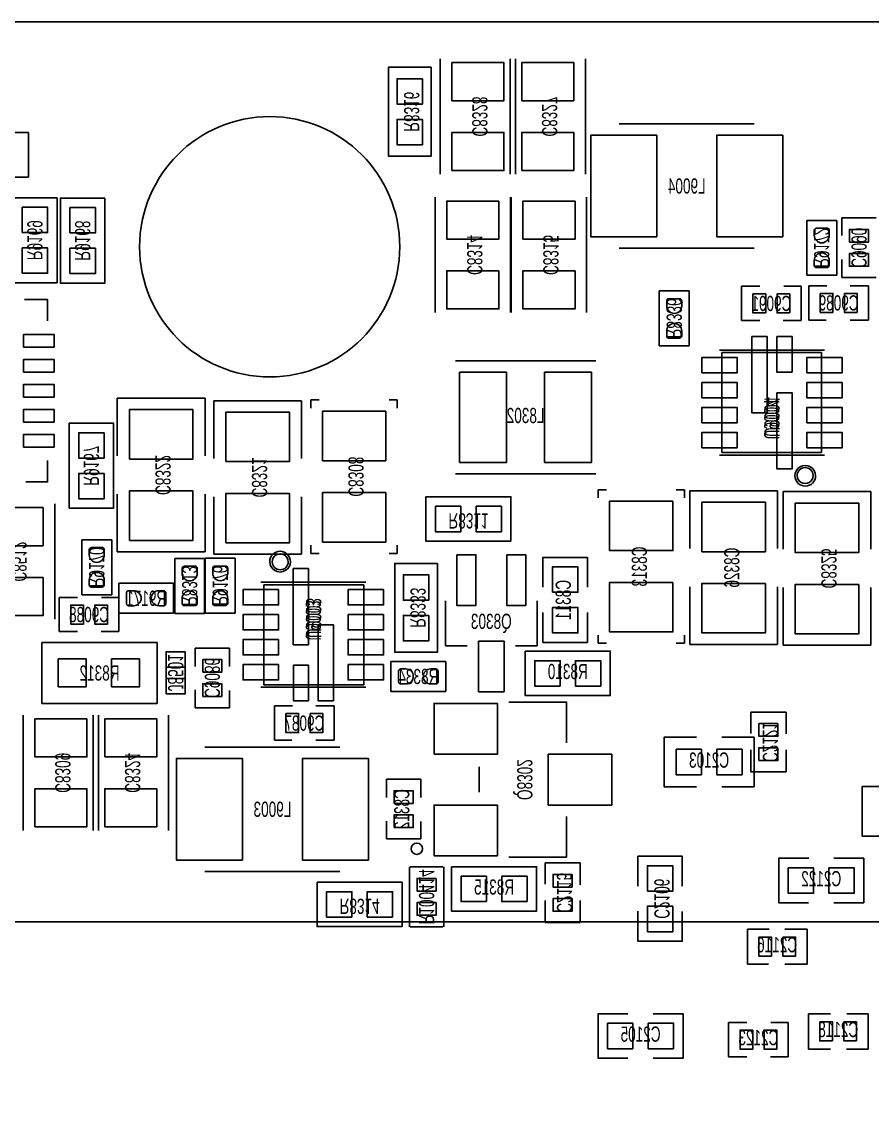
# Model space of a CAD drawing. Extents: x -3 to 113, y -19 to 74.
# Drawn here: x 54 to 71.02, y 47.73 to 69.54 of the extents above; entities that cross this region are included whole.
import ezdxf
from ezdxf.enums import TextEntityAlignment as Align

# ---------------------------------------------------------------- set-up
doc = ezdxf.new("R2010")
doc.units = 0
for name, color, linetype in [('BG_OUTLINE', 7, 'CONTINUOUS'), ('PG_ASSEMBLY_BOTTOM', 254, 'CONTINUOUS'), ('PG_SILKSCREEN_BOTTOM', 254, 'CONTINUOUS'), ('PIN_BOTTOM', 12, 'CONTINUOUS'), ('RD_ASSEMBLY_BOTTOM', 40, 'CONTINUOUS'), ('RD_SILKSCREEN_BOTTOM', 254, 'CONTINUOUS')]:
    doc.layers.add(name, color=color, linetype=linetype)

msp = doc.modelspace()

# ---------------------------------------------------------------- linework, layer by layer
at = {"layer": 'BG_OUTLINE'}
msp.add_lwpolyline([(-2.54, 28.507944), (-2.54, 67.507866, -0.414214), (-0.508, 69.539866), (110.555786, 69.539866, -0.414214), (112.587786, 67.507866), (112.587786, -11.684, -0.414214), (110.555786, -13.716), (-0.508, -13.716, -0.414214), (-2.54, -11.684), (-2.54, 28.507944)], format="xyb", dxfattribs=at)
msp.add_lwpolyline([(102.427786, 69.539866), (-0.508, 69.539866)], dxfattribs=at)
at = {"layer": 'PG_ASSEMBLY_BOTTOM'}
for points in [[(62.372748, 66.490342), (62.372748, 68.797678)], [(63.769748, 66.490342), (63.769748, 68.797678)], [(63.879984, 68.797678), (63.879984, 66.490342)], [(65.276984, 68.797678), (65.276984, 66.490342)], [(62.190376, 68.630038), (62.190376, 66.852038), (61.335412, 66.852038), (61.335412, 68.630038), (62.190376, 68.630038)], [(53.52796, 66.433446), (54.12867, 66.433446), (54.12867, 67.322446), (53.53177, 67.322446)], [(54.70398, 66.02095), (53.81498, 66.02095), (53.81498, 64.31915), (54.70398, 64.31915), (54.70398, 66.02095)], [(55.660798, 66.01333), (54.771798, 66.01333), (54.771798, 64.31153), (55.660798, 64.31153), (55.660798, 66.01333)], [(62.271148, 63.721742), (62.271148, 66.029078)], [(63.778384, 66.029078), (63.778384, 63.721742)], [(63.795148, 63.721742), (63.795148, 66.029078)], [(65.302384, 66.029078), (65.302384, 63.721742)], [(69.706744, 65.567814), (69.706744, 64.467994)], [(70.306692, 65.567814), (69.706744, 65.567814)], [(70.306692, 64.467994), (70.306692, 65.567814)], [(71.096378, 65.615312), (70.410578, 65.615312)], [(70.410578, 65.615312), (70.410578, 65.26784)], [(70.410578, 64.786764), (70.410578, 64.421512)], [(69.706744, 64.467994), (70.306692, 64.467994)], [(70.410578, 64.421512), (71.096378, 64.421512)], [(67.355212, 64.155828), (66.755264, 64.155828)], [(66.755264, 64.155828), (66.755264, 63.056008)], [(67.355212, 63.056008), (67.355212, 64.155828)], [(68.402962, 64.248792), (68.402962, 63.562992)], [(68.768214, 64.248792), (68.402962, 64.248792)], [(69.596762, 64.248792), (69.24929, 64.248792)], [(69.596762, 63.562992), (69.596762, 64.248792)], [(69.748654, 64.258952), (69.748654, 63.573152)], [(70.106794, 64.258952), (69.748654, 64.258952)], [(70.942454, 64.258952), (70.575932, 64.258952)], [(70.942454, 63.573152), (70.942454, 64.258952)], [(68.402962, 63.562992), (68.769484, 63.562992)], [(69.238622, 63.562992), (69.596762, 63.562992)], [(69.748654, 63.573152), (70.096126, 63.573152)], [(70.577202, 63.573152), (70.942454, 63.573152)], [(66.755264, 63.056008), (67.355212, 63.056008)], [(68.005452, 60.922154), (68.005452, 62.92215)], [(68.005452, 62.92215), (70.005448, 62.92215)], [(70.005448, 62.92215), (70.005448, 60.922154)], [(57.66435, 62.009782), (55.909718, 62.009782)], [(55.909718, 62.009782), (55.909718, 60.856622)], [(57.66435, 60.856622), (57.66435, 62.009782)], [(59.595004, 61.959744), (57.840372, 61.959744)], [(57.840372, 61.959744), (57.840372, 60.806584)], [(59.595004, 60.806584), (59.595004, 61.959744)], [(54.947058, 59.807856), (55.836058, 59.807856), (55.836058, 61.509656), (54.947058, 61.509656), (54.947058, 59.807856)], [(70.005448, 60.922154), (68.005452, 60.922154)], [(55.909718, 60.089542), (55.909718, 58.936382)], [(57.66435, 58.936382), (57.66435, 60.089542)], [(57.840372, 60.039504), (57.840372, 58.886344)], [(59.595004, 58.886344), (59.595004, 60.039504)], [(63.787782, 59.148472), (63.787782, 60.037472), (62.085982, 60.037472), (62.085982, 59.148472), (63.787782, 59.148472)], [(69.122544, 60.158122), (67.367912, 60.158122)], [(67.367912, 60.158122), (67.367912, 59.004962)], [(69.122544, 59.004962), (69.122544, 60.158122)], [(70.990714, 60.139834), (69.236082, 60.139834)], [(69.236082, 60.139834), (69.236082, 58.986674)], [(70.990714, 58.986674), (70.990714, 60.139834)], [(54.657498, 59.895232), (54.657498, 57.587896)], [(55.797704, 59.175396), (55.197756, 59.175396)], [(55.197756, 59.175396), (55.197756, 58.075576)], [(55.797704, 58.075576), (55.797704, 59.175396)], [(55.909718, 58.936382), (57.66435, 58.936382)], [(57.657492, 58.80354), (57.057544, 58.80354)], [(57.057544, 58.80354), (57.057544, 57.70372)], [(57.657492, 57.70372), (57.657492, 58.80354)], [(57.670192, 58.807858), (57.670192, 57.708038)], [(58.27014, 58.807858), (57.670192, 58.807858)], [(57.840372, 58.886344), (59.595004, 58.886344)], [(58.27014, 57.708038), (58.27014, 58.807858)], [(62.317376, 58.704734), (62.317376, 56.926734), (61.462412, 56.926734), (61.462412, 58.704734), (62.317376, 58.704734)], [(65.317116, 58.227976), (65.317116, 58.824876), (64.428116, 58.824876), (64.428116, 58.227976)], [(55.93715, 58.307986), (55.93715, 57.708038)], [(57.03697, 58.307986), (55.93715, 58.307986)], [(57.03697, 57.708038), (57.03697, 58.307986)], [(58.839862, 56.275478), (58.839862, 58.275474)], [(58.839862, 58.275474), (60.839858, 58.275474)], [(60.839858, 58.275474), (60.839858, 56.275478)], [(55.197756, 58.075576), (55.797704, 58.075576)], [(67.367912, 58.237882), (67.367912, 57.084722)], [(69.122544, 57.084722), (69.122544, 58.237882)], [(69.236082, 58.219594), (69.236082, 57.066434)], [(70.990714, 57.066434), (70.990714, 58.219594)], [(54.747414, 58.024776), (54.747414, 57.338976)], [(55.112666, 58.024776), (54.747414, 58.024776)], [(55.941214, 58.024776), (55.593742, 58.024776)], [(55.941214, 57.338976), (55.941214, 58.024776)], [(55.93715, 57.708038), (57.03697, 57.708038)], [(57.057544, 57.70372), (57.657492, 57.70372)], [(57.670192, 57.708038), (58.27014, 57.708038)], [(64.428116, 57.723786), (64.428116, 57.123076), (65.317116, 57.123076), (65.317116, 57.719976)], [(54.747414, 57.338976), (55.113936, 57.338976)], [(55.583074, 57.338976), (55.941214, 57.338976)], [(54.398418, 57.124346), (56.709818, 57.124346)], [(54.398418, 55.900066), (54.398418, 57.124346)], [(56.709818, 57.124346), (56.709818, 55.900066)], [(58.153554, 57.00903), (57.467754, 57.00903)], [(57.467754, 57.00903), (57.467754, 56.642508)], [(58.153554, 56.643778), (58.153554, 57.00903)], [(64.074548, 56.948832), (64.074548, 56.059832), (65.776348, 56.059832), (65.776348, 56.948832), (64.074548, 56.948832)], [(67.367912, 57.084722), (69.122544, 57.084722)], [(69.236082, 57.066434), (70.990714, 57.066434)], [(61.383926, 56.742838), (61.383926, 56.14289)], [(62.483746, 56.742838), (61.383926, 56.742838)], [(62.483746, 56.14289), (62.483746, 56.742838)], [(57.467754, 56.17337), (57.467754, 55.81523)], [(58.153554, 55.81523), (58.153554, 56.162702)], [(60.839858, 56.275478), (58.839862, 56.275478)], [(61.383926, 56.14289), (62.483746, 56.14289)], [(56.709818, 55.900066), (54.398418, 55.900066)], [(59.05627, 55.852822), (59.05627, 55.167022)], [(59.41441, 55.852822), (59.05627, 55.852822)], [(60.25007, 55.852822), (59.883548, 55.852822)], [(60.25007, 55.167022), (60.25007, 55.852822)], [(54.02707, 53.361082), (54.02707, 55.668418)], [(55.42407, 53.361082), (55.42407, 55.668418)], [(55.534306, 55.668418), (55.534306, 53.361082)], [(56.931306, 55.668418), (56.931306, 53.361082)], [(57.467754, 55.81523), (58.153554, 55.81523)], [(69.293994, 55.7276), (68.589398, 55.7276)], [(68.589398, 55.7276), (68.589398, 55.303928)], [(69.293994, 55.29326), (69.293994, 55.7276)], [(67.503294, 55.226966), (66.851784, 55.226966), (66.851784, 54.236366), (67.499484, 54.236366)], [(68.007484, 54.236366), (68.655184, 54.236366), (68.655184, 55.226966), (68.007484, 55.226966)], [(59.05627, 55.167022), (59.403742, 55.167022)], [(59.884818, 55.167022), (60.25007, 55.167022)], [(68.589398, 54.975252), (68.589398, 54.5338)], [(69.293994, 54.5338), (69.293994, 54.976522)], [(61.983112, 54.385464), (61.297312, 54.385464)], [(61.297312, 54.385464), (61.297312, 54.018942)], [(61.983112, 54.020212), (61.983112, 54.385464)], [(68.589398, 54.5338), (69.293994, 54.5338)], [(71.461376, 54.239414), (70.813676, 54.239414), (70.813676, 53.248814), (71.461376, 53.248814)], [(61.297312, 53.549804), (61.297312, 53.191664)], [(61.983112, 53.191664), (61.983112, 53.539136)], [(61.297312, 53.191664), (61.983112, 53.191664)], [(67.216274, 52.25034), (67.216274, 52.84724), (66.327274, 52.84724), (66.327274, 52.25034)], [(69.747892, 52.804314), (69.147182, 52.804314), (69.147182, 51.915314), (69.744082, 51.915314)], [(70.252082, 51.915314), (70.848982, 51.915314), (70.848982, 52.804314), (70.252082, 52.804314)], [(61.75629, 52.630832), (61.75629, 51.437032)], [(62.426596, 52.630832), (61.771784, 52.630832)], [(62.44209, 51.437032), (62.44209, 52.630832)], [(62.59957, 52.636928), (62.59957, 51.747928), (64.30137, 51.747928), (64.30137, 52.636928), (62.59957, 52.636928)], [(65.174114, 52.711604), (64.469518, 52.711604)], [(64.469518, 52.711604), (64.469518, 52.287932)], [(65.174114, 52.277264), (65.174114, 52.711604)], [(59.907424, 52.327048), (59.907424, 51.438048), (61.609224, 51.438048), (61.609224, 52.327048), (59.907424, 52.327048)], [(64.469518, 51.959256), (64.469518, 51.517804)], [(65.174114, 51.517804), (65.174114, 51.960526)], [(66.327274, 51.74615), (66.327274, 51.14544), (67.216274, 51.14544), (67.216274, 51.74234)], [(64.469518, 51.517804), (65.174114, 51.517804)], [(61.771784, 51.437032), (62.426596, 51.437032)], [(68.519294, 51.390042), (68.519294, 50.685446)], [(68.953634, 51.390042), (68.519294, 51.390042)], [(69.713094, 51.390042), (69.270372, 51.390042)], [(69.713094, 50.685446), (69.713094, 51.390042)], [(68.519294, 50.685446), (68.942966, 50.685446)], [(69.271642, 50.685446), (69.713094, 50.685446)], [(66.128392, 49.69383), (65.531492, 49.69383), (65.531492, 48.80483), (66.128392, 48.80483)], [(66.632582, 48.80483), (67.233292, 48.80483), (67.233292, 49.69383), (66.636392, 49.69383)], [(68.143374, 49.521872), (68.143374, 48.836072)], [(68.508626, 49.521872), (68.143374, 49.521872)], [(69.337174, 49.521872), (68.989702, 49.521872)], [(69.337174, 48.836072), (69.337174, 49.521872)], [(69.74078, 49.69383), (69.74078, 48.989234)], [(70.182232, 49.69383), (69.74078, 49.69383)], [(70.93458, 49.69383), (70.510908, 49.69383)], [(70.93458, 48.989234), (70.93458, 49.69383)], [(69.74078, 48.989234), (70.183502, 48.989234)], [(70.50024, 48.989234), (70.93458, 48.989234)], [(68.143374, 48.836072), (68.509896, 48.836072)], [(68.979034, 48.836072), (69.337174, 48.836072)]]:
    msp.add_lwpolyline(points, dxfattribs=at)
for points in [[(69.88556, 60.458096, 1.000116), (69.47154, 60.458096, 0.999884), (69.88556, 60.458096)], [(59.37377, 58.739532, 0.999884), (58.95975, 58.739532, 1.000116), (59.37377, 58.739532)]]:
    msp.add_lwpolyline(points, format="xyb", dxfattribs=at)
at = {"layer": 'PG_SILKSCREEN_BOTTOM'}
for points in [[(68.655438, 67.499992), (65.955418, 67.499992)], [(68.655438, 65.010792), (65.955418, 65.010792)], [(54.053994, 63.984124), (54.513226, 63.984124), (54.513226, 63.55842)], [(67.962526, 62.970156), (70.062598, 62.970156)], [(62.676024, 62.756034), (65.485772, 62.756034)], [(59.784742, 61.976508), (59.949842, 61.976508)], [(59.784742, 61.811408), (59.784742, 61.976508)], [(61.346842, 61.976508), (61.511942, 61.976508)], [(61.511942, 61.976508), (61.511942, 61.811408)], [(70.062598, 60.870084), (67.962526, 60.870084)], [(54.513226, 60.76315), (54.513226, 60.334144), (54.078632, 60.334144)], [(65.485772, 60.495434), (62.676024, 60.495434)], [(65.531492, 60.179712), (65.696592, 60.179712)], [(65.531492, 60.014612), (65.531492, 60.179712)], [(67.093592, 60.179712), (67.258692, 60.179712)], [(67.258692, 60.179712), (67.258692, 60.014612)], [(59.784742, 58.903108), (59.784742, 59.068208)], [(59.949842, 58.903108), (59.784742, 58.903108)], [(61.511942, 58.903108), (61.346842, 58.903108)], [(61.511942, 59.068208), (61.511942, 58.903108)], [(58.782712, 58.327544), (60.882784, 58.327544)], [(62.475364, 57.95772), (62.475364, 57.057544), (62.91199, 57.057544)], [(64.313816, 57.057544), (64.313816, 57.95772)], [(65.531492, 57.106312), (65.531492, 57.271412)], [(67.258692, 57.271412), (67.258692, 57.106312)], [(54.398418, 57.124346), (56.709818, 57.124346)], [(54.398418, 55.900066), (54.398418, 57.124346)], [(56.709818, 57.124346), (56.709818, 55.900066)], [(63.87719, 57.057544), (64.313816, 57.057544)], [(65.696592, 57.106312), (65.531492, 57.106312)], [(67.258692, 57.106312), (67.093592, 57.106312)], [(60.882784, 56.227472), (58.782712, 56.227472)], [(56.709818, 55.900066), (54.398418, 55.900066)], [(63.746888, 55.929022), (64.901318, 55.929022), (64.901318, 55.115714)], [(60.364116, 55.030878), (57.664096, 55.030878)], [(63.151258, 54.125114), (63.151258, 54.633114)], [(64.901318, 53.642514), (64.901318, 52.829206), (63.746888, 52.829206)], [(60.364116, 52.541678), (57.664096, 52.541678)], [(19.097498, 41.984168), (19.097498, 51.53406), (105.127298, 51.53406), (105.127298, 27.96286), (105.076498, 27.96286)]]:
    msp.add_lwpolyline(points, dxfattribs=at)
for points in [[(69.835268, 60.461144, 0.99985), (69.515736, 60.461144, 1.00015), (69.835268, 60.461144)], [(59.329574, 58.736484, 1.00015), (59.010042, 58.736484, 0.99985), (59.329574, 58.736484)], [(62.01664, 52.99583, -1), (61.789564, 52.99583, -1), (62.01664, 52.99583)]]:
    msp.add_lwpolyline(points, format="xyb", dxfattribs=at)
at = {"layer": 'PIN_BOTTOM'}
for points in [[(62.605666, 67.96151), (63.647066, 67.96151), (63.647066, 68.72351), (62.605666, 68.72351)], [(64.002666, 67.96151), (65.044066, 67.96151), (65.044066, 68.72351), (64.002666, 68.72351)], [(62.016894, 68.401438), (61.508894, 68.401438), (61.508894, 67.893438), (62.016894, 67.893438)], [(62.016894, 67.588638), (61.508894, 67.588638), (61.508894, 67.080638), (62.016894, 67.080638)], [(62.605666, 66.56451), (63.647066, 66.56451), (63.647066, 67.32651), (62.605666, 67.32651)], [(64.002666, 66.56451), (65.044066, 66.56451), (65.044066, 67.32651), (64.002666, 67.32651)], [(66.70548, 65.239392), (66.70548, 67.271392), (65.38468, 67.271392), (65.38468, 65.239392)], [(69.226176, 65.239392), (69.226176, 67.271392), (67.905376, 67.271392), (67.905376, 65.239392)], [(63.545466, 65.95491), (62.504066, 65.95491), (62.504066, 65.19291), (63.545466, 65.19291)], [(65.069466, 65.95491), (64.028066, 65.95491), (64.028066, 65.19291), (65.069466, 65.19291)], [(54.00548, 65.32245), (54.51348, 65.32245), (54.51348, 65.83045), (54.00548, 65.83045)], [(54.962298, 65.31483), (55.470298, 65.31483), (55.470298, 65.82283), (54.962298, 65.82283)], [(70.943978, 65.386712), (70.562978, 65.386712), (70.562978, 65.132712), (70.943978, 65.132712)], [(54.00548, 64.50965), (54.51348, 64.50965), (54.51348, 65.01765), (54.00548, 65.01765)], [(54.962298, 64.50203), (55.470298, 64.50203), (55.470298, 65.01003), (54.962298, 65.01003)], [(70.943978, 64.904112), (70.562978, 64.904112), (70.562978, 64.650112), (70.943978, 64.650112)], [(63.545466, 64.55791), (62.504066, 64.55791), (62.504066, 63.79591), (63.545466, 63.79591)], [(65.069466, 64.55791), (64.028066, 64.55791), (64.028066, 63.79591), (65.069466, 63.79591)], [(68.885562, 63.715392), (68.885562, 64.096392), (68.631562, 64.096392), (68.631562, 63.715392)], [(69.368162, 63.715392), (69.368162, 64.096392), (69.114162, 64.096392), (69.114162, 63.715392)], [(69.977254, 64.106552), (69.977254, 63.725552), (70.231254, 63.725552), (70.231254, 64.106552)], [(70.459854, 64.106552), (70.459854, 63.725552), (70.713854, 63.725552), (70.713854, 64.106552)], [(54.034944, 63.032132), (54.644544, 63.032132), (54.644544, 63.286132), (54.034944, 63.286132)], [(68.610226, 63.244222), (68.610226, 61.720222), (68.915026, 61.720222), (68.915026, 63.244222)], [(69.107939, 63.241555), (69.107939, 62.530609), (69.412993, 62.530609), (69.412993, 63.241555)], [(54.034944, 62.53226), (54.644544, 62.53226), (54.644544, 62.78626), (54.034944, 62.78626)], [(67.607053, 62.517655), (68.317999, 62.517655), (68.317999, 62.822709), (67.607053, 62.822709)], [(69.707125, 62.517655), (70.418071, 62.517655), (70.418071, 62.822709), (69.707125, 62.822709)], [(62.760098, 62.527434), (62.760098, 60.724034), (63.699898, 60.724034), (63.699898, 62.527434)], [(64.461898, 62.527434), (64.461898, 60.724034), (65.401698, 60.724034), (65.401698, 62.527434)], [(54.034944, 62.032134), (54.644544, 62.032134), (54.644544, 62.286134), (54.034944, 62.286134)], [(67.607053, 62.017529), (68.317999, 62.017529), (68.317999, 62.322583), (67.607053, 62.322583)], [(69.707125, 62.017529), (70.418071, 62.017529), (70.418071, 62.322583), (69.707125, 62.322583)], [(69.110098, 62.120018), (69.110098, 60.596018), (69.414898, 60.596018), (69.414898, 62.120018)], [(54.034944, 61.532008), (54.644544, 61.532008), (54.644544, 61.786008), (54.034944, 61.786008)], [(56.152034, 60.790582), (57.422034, 60.790582), (57.422034, 61.781182), (56.152034, 61.781182)], [(60.013342, 60.757308), (61.283342, 60.757308), (61.283342, 61.747908), (60.013342, 61.747908)], [(67.607053, 61.517657), (68.317999, 61.517657), (68.317999, 61.822711), (67.607053, 61.822711)], [(69.707125, 61.517657), (70.418071, 61.517657), (70.418071, 61.822711), (69.707125, 61.822711)], [(58.082688, 60.740544), (59.352688, 60.740544), (59.352688, 61.731144), (58.082688, 61.731144)], [(55.645558, 61.319156), (55.137558, 61.319156), (55.137558, 60.811156), (55.645558, 60.811156)], [(67.607053, 61.017531), (68.317999, 61.017531), (68.317999, 61.322585), (67.607053, 61.322585)], [(69.707125, 61.017531), (70.418071, 61.017531), (70.418071, 61.322585), (69.707125, 61.322585)], [(54.034944, 61.032136), (54.644544, 61.032136), (54.644544, 61.286136), (54.034944, 61.286136)], [(55.645558, 60.506356), (55.137558, 60.506356), (55.137558, 59.998356), (55.645558, 59.998356)], [(56.152034, 59.164982), (57.422034, 59.164982), (57.422034, 60.155582), (56.152034, 60.155582)], [(58.082688, 59.114944), (59.352688, 59.114944), (59.352688, 60.105544), (58.082688, 60.105544)], [(60.013342, 59.131708), (61.283342, 59.131708), (61.283342, 60.122308), (60.013342, 60.122308)], [(54.42458, 59.821064), (53.38318, 59.821064), (53.38318, 59.059064), (54.42458, 59.059064)], [(62.276482, 59.846972), (62.276482, 59.338972), (62.784482, 59.338972), (62.784482, 59.846972)], [(63.089282, 59.846972), (63.089282, 59.338972), (63.597282, 59.338972), (63.597282, 59.846972)], [(67.030092, 59.951112), (65.760092, 59.951112), (65.760092, 58.960512), (67.030092, 58.960512)], [(68.880228, 59.929522), (67.610228, 59.929522), (67.610228, 58.938922), (68.880228, 58.938922)], [(70.748398, 59.911234), (69.478398, 59.911234), (69.478398, 58.920634), (70.748398, 58.920634)], [(62.703964, 58.879232), (62.703964, 57.863232), (63.084964, 57.863232), (63.084964, 58.879232)], [(63.704216, 58.879232), (63.704216, 57.863232), (64.085216, 57.863232), (64.085216, 58.879232)], [(59.735212, 57.07761), (59.735212, 58.60161), (59.430412, 58.60161), (59.430412, 57.07761)], [(62.143894, 58.476134), (61.635894, 58.476134), (61.635894, 57.968134), (62.143894, 57.968134)], [(64.618616, 58.126376), (65.126616, 58.126376), (65.126616, 58.634376), (64.618616, 58.634376)], [(54.42458, 58.424064), (53.38318, 58.424064), (53.38318, 57.662064), (54.42458, 57.662064)], [(67.030092, 58.325512), (65.760092, 58.325512), (65.760092, 57.334912), (67.030092, 57.334912)], [(68.880228, 58.303922), (67.610228, 58.303922), (67.610228, 57.313322), (68.880228, 57.313322)], [(70.748398, 58.285634), (69.478398, 58.285634), (69.478398, 57.295034), (70.748398, 57.295034)], [(59.138185, 58.180097), (58.427239, 58.180097), (58.427239, 57.875043), (59.138185, 57.875043)], [(61.238257, 58.180097), (60.527311, 58.180097), (60.527311, 57.875043), (61.238257, 57.875043)], [(55.230014, 57.491376), (55.230014, 57.872376), (54.976014, 57.872376), (54.976014, 57.491376)], [(55.712614, 57.491376), (55.712614, 57.872376), (55.458614, 57.872376), (55.458614, 57.491376)], [(64.618616, 57.313576), (65.126616, 57.313576), (65.126616, 57.821576), (64.618616, 57.821576)], [(59.138185, 57.679971), (58.427239, 57.679971), (58.427239, 57.374917), (59.138185, 57.374917)], [(61.238257, 57.679971), (60.527311, 57.679971), (60.527311, 57.374917), (61.238257, 57.374917)], [(62.143894, 57.663334), (61.635894, 57.663334), (61.635894, 57.155334), (62.143894, 57.155334)], [(60.235084, 55.953406), (60.235084, 57.477406), (59.930284, 57.477406), (59.930284, 55.953406)], [(59.138185, 57.180099), (58.427239, 57.180099), (58.427239, 56.875045), (59.138185, 56.875045)], [(61.238257, 57.180099), (60.527311, 57.180099), (60.527311, 56.875045), (61.238257, 56.875045)], [(57.267602, 56.93664), (56.886602, 56.93664), (56.886602, 56.40324), (57.267602, 56.40324)], [(63.14059, 57.152032), (63.14059, 56.136032), (63.64859, 56.136032), (63.64859, 57.152032)], [(55.287418, 56.794146), (54.728618, 56.794146), (54.728618, 56.235346), (55.287418, 56.235346)], [(56.354218, 56.794146), (55.795418, 56.794146), (55.795418, 56.235346), (56.354218, 56.235346)], [(57.620154, 56.52643), (58.001154, 56.52643), (58.001154, 56.78043), (57.620154, 56.78043)], [(64.773048, 56.250332), (64.773048, 56.758332), (64.265048, 56.758332), (64.265048, 56.250332)], [(65.585848, 56.250332), (65.585848, 56.758332), (65.077848, 56.758332), (65.077848, 56.250332)], [(57.267602, 56.63184), (56.886602, 56.63184), (56.886602, 56.09844), (57.267602, 56.09844)], [(59.138185, 56.679973), (58.427239, 56.679973), (58.427239, 56.374919), (59.138185, 56.374919)], [(59.737498, 55.955946), (59.737498, 56.666892), (59.432444, 56.666892), (59.432444, 55.955946)], [(61.238257, 56.679973), (60.527311, 56.679973), (60.527311, 56.374919), (61.238257, 56.374919)], [(57.620154, 56.04383), (58.001154, 56.04383), (58.001154, 56.29783), (57.620154, 56.29783)], [(62.248288, 54.887114), (63.518288, 54.887114), (63.518288, 55.903114), (62.248288, 55.903114)], [(59.28487, 55.700422), (59.28487, 55.319422), (59.53887, 55.319422), (59.53887, 55.700422)], [(59.76747, 55.700422), (59.76747, 55.319422), (60.02147, 55.319422), (60.02147, 55.700422)], [(54.259988, 54.83225), (55.301388, 54.83225), (55.301388, 55.59425), (54.259988, 55.59425)], [(55.656988, 54.83225), (56.698388, 54.83225), (56.698388, 55.59425), (55.656988, 55.59425)], [(69.132196, 55.499), (68.751196, 55.499), (68.751196, 55.245), (69.132196, 55.245)], [(67.093084, 54.985666), (67.093084, 54.477666), (67.601084, 54.477666), (67.601084, 54.985666)], [(67.905884, 54.985666), (67.905884, 54.477666), (68.413884, 54.477666), (68.413884, 54.985666)], [(69.132196, 55.0164), (68.751196, 55.0164), (68.751196, 54.7624), (69.132196, 54.7624)], [(58.414158, 52.770278), (58.414158, 54.802278), (57.093358, 54.802278), (57.093358, 52.770278)], [(60.934854, 52.770278), (60.934854, 54.802278), (59.614054, 54.802278), (59.614054, 52.770278)], [(64.534288, 53.871114), (65.804288, 53.871114), (65.804288, 54.887114), (64.534288, 54.887114)], [(54.259988, 53.43525), (55.301388, 53.43525), (55.301388, 54.19725), (54.259988, 54.19725)], [(55.656988, 53.43525), (56.698388, 53.43525), (56.698388, 54.19725), (55.656988, 54.19725)], [(61.449712, 53.902864), (61.830712, 53.902864), (61.830712, 54.156864), (61.449712, 54.156864)], [(61.449712, 53.420264), (61.830712, 53.420264), (61.830712, 53.674264), (61.449712, 53.674264)], [(62.248288, 52.855114), (63.518288, 52.855114), (63.518288, 53.871114), (62.248288, 53.871114)], [(66.517774, 52.14874), (67.025774, 52.14874), (67.025774, 52.65674), (66.517774, 52.65674)], [(69.337682, 52.613814), (69.337682, 52.105814), (69.845682, 52.105814), (69.845682, 52.613814)], [(70.150482, 52.613814), (70.150482, 52.105814), (70.658482, 52.105814), (70.658482, 52.613814)], [(62.28969, 52.402232), (61.90869, 52.402232), (61.90869, 52.148232), (62.28969, 52.148232)], [(63.29807, 51.938428), (63.29807, 52.446428), (62.79007, 52.446428), (62.79007, 51.938428)], [(64.11087, 51.938428), (64.11087, 52.446428), (63.60287, 52.446428), (63.60287, 51.938428)], [(65.012316, 52.483004), (64.631316, 52.483004), (64.631316, 52.229004), (65.012316, 52.229004)], [(60.605924, 51.628548), (60.605924, 52.136548), (60.097924, 52.136548), (60.097924, 51.628548)], [(61.418724, 51.628548), (61.418724, 52.136548), (60.910724, 52.136548), (60.910724, 51.628548)], [(62.28969, 51.919632), (61.90869, 51.919632), (61.90869, 51.665632), (62.28969, 51.665632)], [(65.012316, 52.000404), (64.631316, 52.000404), (64.631316, 51.746404), (65.012316, 51.746404)], [(66.517774, 51.33594), (67.025774, 51.33594), (67.025774, 51.84394), (66.517774, 51.84394)], [(68.747894, 51.228244), (68.747894, 50.847244), (69.001894, 50.847244), (69.001894, 51.228244)], [(69.230494, 51.228244), (69.230494, 50.847244), (69.484494, 50.847244), (69.484494, 51.228244)], [(70.22338, 49.151032), (70.22338, 49.532032), (69.96938, 49.532032), (69.96938, 49.151032)], [(70.70598, 49.151032), (70.70598, 49.532032), (70.45198, 49.532032), (70.45198, 49.151032)], [(66.229992, 48.99533), (66.229992, 49.50333), (65.721992, 49.50333), (65.721992, 48.99533)], [(67.042792, 48.99533), (67.042792, 49.50333), (66.534792, 49.50333), (66.534792, 48.99533)], [(68.625974, 48.988472), (68.625974, 49.369472), (68.371974, 49.369472), (68.371974, 48.988472)], [(69.108574, 48.988472), (69.108574, 49.369472), (68.854574, 49.369472), (68.854574, 48.988472)]]:
    msp.add_lwpolyline(points, close=True, dxfattribs=at)
for points in [[(69.856604, 65.268094), (69.856604, 65.369694, -0.375524), (69.905118, 65.412112), (70.121018, 65.412112, -0.365699), (70.156832, 65.369694), (70.156832, 65.268094, -0.999521)], [(70.156832, 64.767714), (70.156832, 64.666114, -0.375524), (70.108318, 64.623696), (69.892418, 64.623696, -0.365699), (69.856604, 64.666114), (69.856604, 64.767714, -0.999521)], [(66.905124, 63.856108), (66.905124, 63.957708, -0.375524), (66.953638, 64.000126), (67.169538, 64.000126, -0.365699), (67.205352, 63.957708), (67.205352, 63.856108, -0.999521)], [(67.205352, 63.355728), (67.205352, 63.254128, -0.375524), (67.156838, 63.21171), (66.940938, 63.21171, -0.365699), (66.905124, 63.254128), (66.905124, 63.355728, -0.999521)], [(55.347616, 58.875676), (55.347616, 58.977276, -0.375524), (55.39613, 59.019694), (55.61203, 59.019694, -0.365699), (55.647844, 58.977276), (55.647844, 58.875676, -0.999521)], [(55.647844, 58.375296), (55.647844, 58.273696, -0.375524), (55.59933, 58.231278), (55.38343, 58.231278, -0.365699), (55.347616, 58.273696), (55.347616, 58.375296, -0.999521)], [(57.207404, 58.50382), (57.207404, 58.60542, -0.375524), (57.255918, 58.647838), (57.471818, 58.647838, -0.365699), (57.507632, 58.60542), (57.507632, 58.50382, -0.999521)], [(57.820052, 58.508138), (57.820052, 58.609738, -0.375524), (57.868566, 58.652156), (58.084466, 58.652156, -0.365699), (58.12028, 58.609738), (58.12028, 58.508138, -0.999521)], [(56.23687, 57.857898), (56.13527, 57.857898, -0.375524), (56.092852, 57.906412), (56.092852, 58.122312, -0.365699), (56.13527, 58.158126), (56.23687, 58.158126, -0.999521)], [(56.73725, 58.158126), (56.83885, 58.158126, -0.375524), (56.881268, 58.109612), (56.881268, 57.893712, -0.365699), (56.83885, 57.857898), (56.73725, 57.857898, -0.999521)], [(57.507632, 58.00344), (57.507632, 57.90184, -0.375524), (57.459118, 57.859422), (57.243218, 57.859422, -0.365699), (57.207404, 57.90184), (57.207404, 58.00344, -0.999521)], [(58.12028, 58.007758), (58.12028, 57.906158, -0.375524), (58.071766, 57.86374), (57.855866, 57.86374, -0.365699), (57.820052, 57.906158), (57.820052, 58.007758, -0.999521)], [(61.683646, 56.29275), (61.582046, 56.29275, -0.375524), (61.539628, 56.341264), (61.539628, 56.557164, -0.365699), (61.582046, 56.592978), (61.683646, 56.592978, -0.999521)], [(62.184026, 56.592978), (62.285626, 56.592978, -0.375524), (62.328044, 56.544464), (62.328044, 56.328564, -0.365699), (62.285626, 56.29275), (62.184026, 56.29275, -0.999521)]]:
    msp.add_lwpolyline(points, format="xyb", close=True, dxfattribs=at)
msp.add_circle((58.960004, 65.040002), 2.6035, dxfattribs=at)

# ---------------------------------------------------------------- texts
at = {"layer": 'RD_ASSEMBLY_BOTTOM', "text_generation_flag": 2, "width": 0.666667}
for s, rotation, p in [('R8316', 270, (61.648594, 67.741038)), ('C8328', 270, (63.012066, 67.64401)), ('C8327', 270, (64.409066, 67.64401)), ('C8314', 270, (62.910466, 64.87541)), ('C8315', 270, (64.434466, 64.87541)), ('R9172', 270, (69.854318, 65.017904)), ('R8336', 270, (66.902838, 63.605918)), ('U9004', 270, (68.85305, 61.586618)), ('C8322', 270, (56.672734, 60.473082)), ('C8321', 270, (58.603388, 60.423044)), ('C8308', 270, (60.534042, 60.439808)), ('R8311', 180, (62.936882, 59.707272)), ('C8512', 270, (53.78958, 58.741564)), ('R9170', 270, (55.34533, 58.625486)), ('C8313', 90, (66.509392, 58.643012)), ('C8326', 90, (68.359528, 58.621422)), ('C8325', 270, (69.999098, 58.603134)), ('R8313', 270, (57.205118, 58.25363)), ('R9176', 270, (57.817766, 58.257948)), ('C8311', 90, (64.986916, 57.973976)), ('R8333', 270, (61.775594, 57.815734)), ('U9003', 270, (59.68746, 57.61101)), ('C2121', 270, (68.827396, 55.1307)), ('C8309', 270, (54.666388, 54.51475)), ('C8324', 270, (56.063388, 54.51475)), ('Q8302', 270, (63.911988, 54.379114)), ('C8312', 90, (61.754512, 53.788564)), ('C2115', 270, (64.707516, 52.114704)), ('C2106', 270, (66.657474, 51.99634)), ('R8314', 180, (60.758324, 51.996848))]:
    msp.add_text(s, height=0.3048, rotation=rotation, dxfattribs=at).set_placement(p, align=Align.CENTER)
for s, p in [('L8302', (64.080898, 61.511434)), ('R9171', (56.48706, 57.855612)), ('Q8303', (63.39459, 57.393332)), ('R8312', (55.554118, 56.359806)), ('R8334', (61.933836, 56.290464)), ('R8310', (64.925448, 56.390032)), ('C2103', (67.753484, 54.617366)), ('R8315', (63.45047, 52.078128)), ('C2122', (69.998082, 52.245514)), ('C2116', (69.116194, 50.923444)), ('C2118', (70.33768, 49.227232)), ('C2105', (66.382392, 49.13503)), ('C2123', (68.740274, 49.064672))]:
    msp.add_text(s, height=0.3048, dxfattribs=at).set_placement(p, align=Align.CENTER)
at = {"layer": 'RD_SILKSCREEN_BOTTOM', "text_generation_flag": 2, "width": 0.666667}
for s, p in [('L9004', (67.305428, 66.102992)), ('C9091', (68.999862, 63.753492)), ('C9089', (70.345554, 63.763652)), ('C9088', (55.344314, 57.529476)), ('R8312', (55.554118, 56.359806)), ('C9087', (59.65317, 55.357522)), ('L9003', (59.014106, 53.633878))]:
    msp.add_text(s, height=0.3048, dxfattribs=at).set_placement(p, align=Align.CENTER)
for s, p in [('R9169', (54.10708, 65.17005)), ('R9168', (55.063898, 65.16243)), ('C9090', (70.601078, 65.018412)), ('U9004', (68.860162, 61.63564)), ('R9167', (55.239158, 60.658756)), ('U9003', (59.680348, 57.561988)), ('J8501', (56.924702, 56.51754)), ('C9086', (57.658254, 56.41213)), ('R100414', (61.94679, 52.033932))]:
    msp.add_text(s, height=0.3048, rotation=270, dxfattribs=at).set_placement(p, align=Align.CENTER)

doc.saveas('drawing.dxf')
